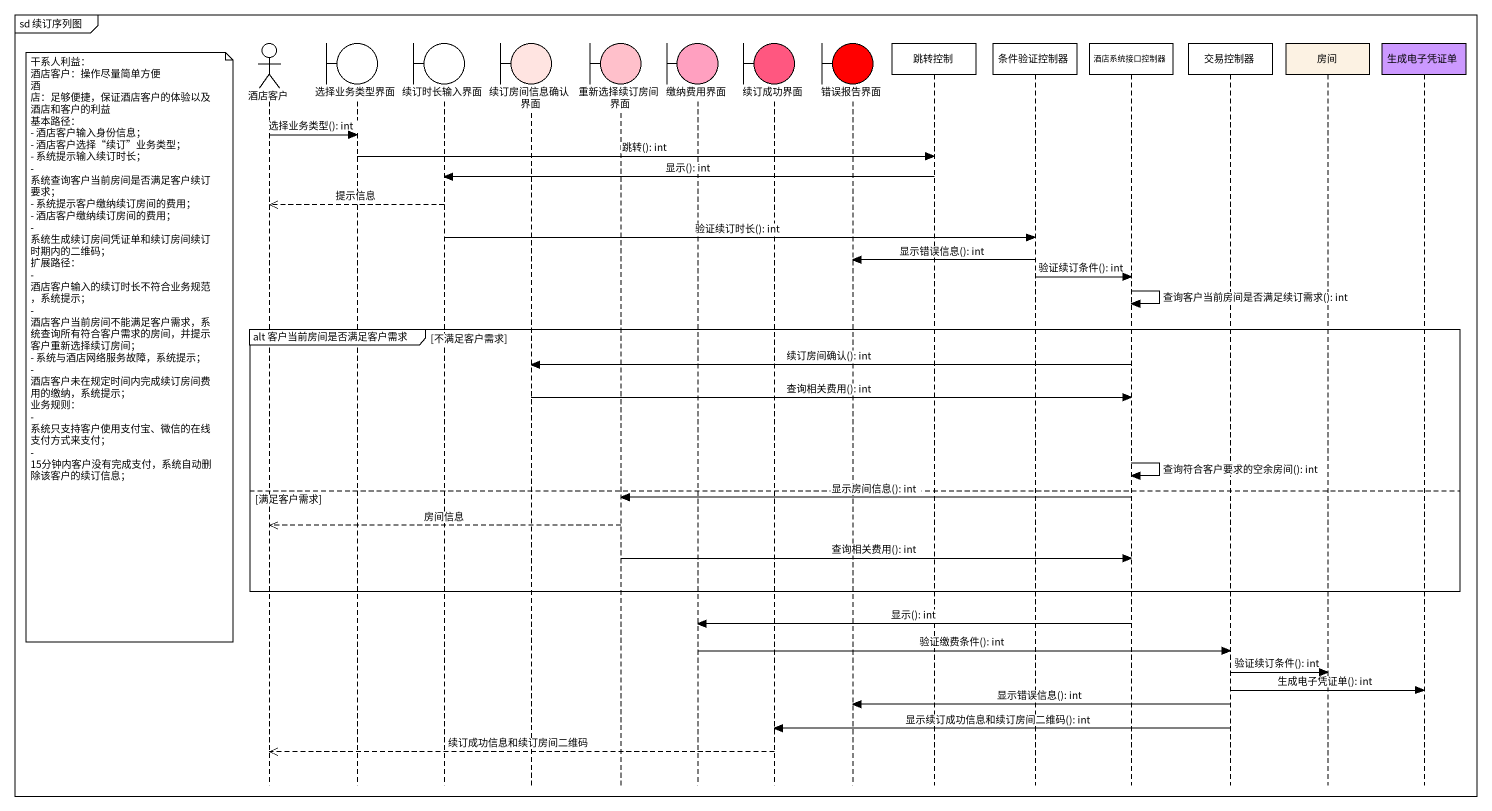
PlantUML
@startuml
mainframe sd 续订序列图
hide footbox
actor 酒店客户
boundary 选择业务类型界面
boundary 续订时长输入界面
boundary 续订房间信息确认界面 #FFE4E1
boundary 重新选择续订房间界面 #FFC0CB
boundary 缴纳费用界面 #FFA0C0
boundary 续订成功界面 #FF5780
boundary 错误报告界面 #FF0000
participant 跳转控制
participant 条件验证控制器
participant 酒店系统接口控制器
participant 交易控制器
participant 房间 #FCF2E3
participant 生成电子凭证单 #CC99FF

酒店客户 -> 选择业务类型界面 : 选择业务类型(): int
选择业务类型界面 -> 跳转控制 : 跳转(): int
跳转控制 -> 续订时长输入界面 : 显示(): int
续订时长输入界面 -->> 酒店客户 : 提示信息
续订时长输入界面 -> 条件验证控制器 : 验证续订时长(): int
条件验证控制器 -> 错误报告界面 : 显示错误信息(): int
条件验证控制器 -> 酒店系统接口控制器 : 验证续订条件(): int
酒店系统接口控制器 -> 酒店系统接口控制器 : 查询客户当前房间是否满足续订需求(): int
group alt 客户当前房间是否满足客户需求 [不满足客户需求]
  note left of 酒店客户
    干系人利益：
    酒店客户：操作尽量简单方便
    酒 店：足够便捷，保证酒店客户的体验以及酒店和客户的利益
    基本路径：
    - 酒店客户输入身份信息；
    - 酒店客户选择“续订”业务类型；
    - 系统提示输入续订时长；
    - 系统查询客户当前房间是否满足客户续订要求；
    - 系统提示客户缴纳续订房间的费用；
    - 酒店客户缴纳续订房间的费用；
    - 系统生成续订房间凭证单和续订房间续订时期内的二维码；
    扩展路径：
    - 酒店客户输入的续订时长不符合业务规范，系统提示；
    - 酒店客户当前房间不能满足客户需求，系统查询所有符合客户需求的房间，并提示客户重新选择续订房间；
    - 系统与酒店网络服务故障，系统提示；
    - 酒店客户未在规定时间内完成续订房间费用的缴纳，系统提示；
    业务规则：
    - 系统只支持客户使用支付宝、微信的在线支付方式来支付；
    - 15分钟内客户没有完成支付，系统自动删除该客户的续订信息；
  end note
  酒店系统接口控制器 -> 续订房间信息确认界面 : 续订房间确认(): int
  续订房间信息确认界面 -> 酒店系统接口控制器 : 查询相关费用(): int
  酒店系统接口控制器 -> 酒店系统接口控制器 : 查询符合客户要求的空余房间(): int
else 满足客户需求
  酒店系统接口控制器 -> 重新选择续订房间界面 : 显示房间信息(): int
  重新选择续订房间界面 -->> 酒店客户 : 房间信息
  重新选择续订房间界面 -> 酒店系统接口控制器 : 查询相关费用(): int
end
酒店系统接口控制器 -> 缴纳费用界面 : 显示(): int
缴纳费用界面 -> 交易控制器 : 验证缴费条件(): int
交易控制器 -> 房间 : 验证续订条件(): int
交易控制器 -> 生成电子凭证单 : 生成电子凭证单(): int
交易控制器 -> 错误报告界面 : 显示错误信息(): int
交易控制器 -> 续订成功界面 : 显示续订成功信息和续订房间二维码(): int
续订成功界面 -->> 酒店客户 : 续订成功信息和续订房间二维码
@enduml
